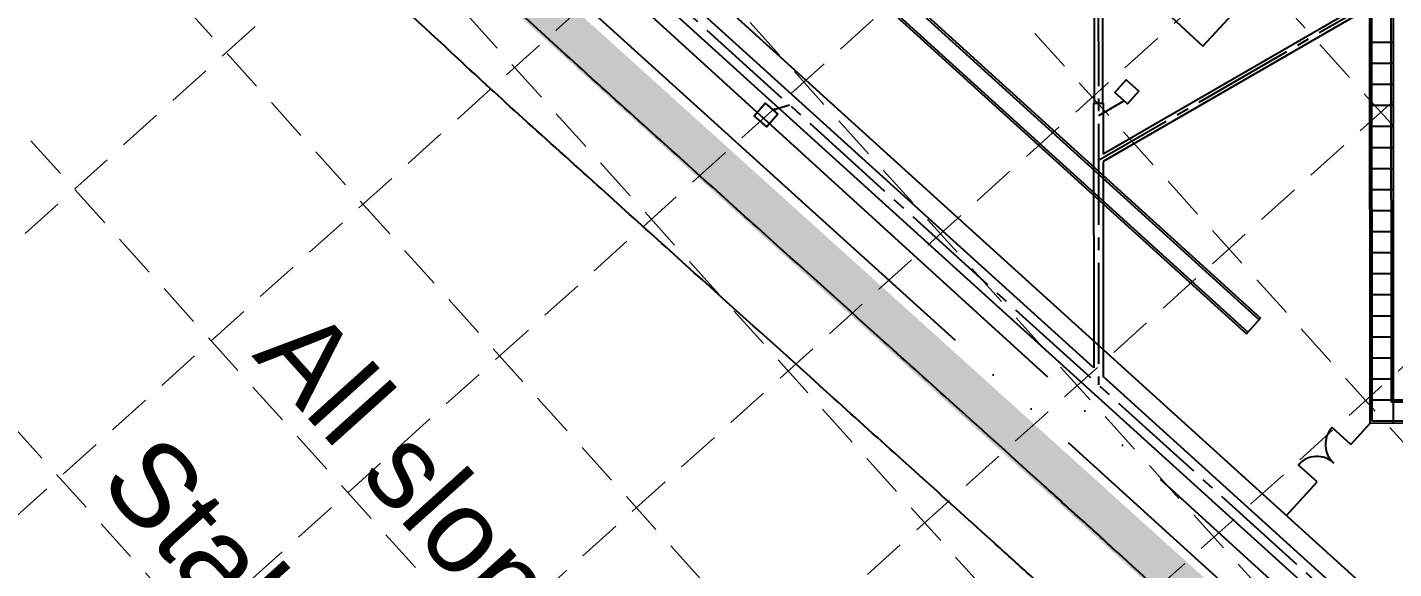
# Model space of a CAD drawing. Header units: inches. Extents: x 5194 to 8721, y 2249 to 5862.
# Drawn here: x 6668.5 to 6993, y 3258 to 3386.6 of the extents above; entities that cross this region are included whole.
import ezdxf

# ---------------------------------------------------------------- set-up
doc = ezdxf.new("R2010")
doc.units = ezdxf.units.IN
doc.header["$LTSCALE"] = 60
doc.header["$MEASUREMENT"] = 0
for name, pattern in [('03139 BASE$0$PL2', [2.85, 2.25, -0.2, 0, -0.2, 0, -0.2]), ('03139 TOPO$0$PL2', [2.85, 2.25, -0.2, 0, -0.2, 0, -0.2]), ('DASHED2', [0.375, 0.25, -0.125]), ('HIDDEN', [0.375, 0.25, -0.125]), ('SCENT', [0.55, 0.4, -0.05, 0.05, -0.05])]:
    doc.linetypes.add(name, pattern=pattern)
for name, color, linetype in [('03139 BASE$0$AS-FENCE', 7, 'FENCELINE1'), ('03139 BASE$0$AS-FIELD', 7, 'Continuous'), ('03139 BASE$0$AS-FIELD-LINE', 7, 'Continuous'), ('03139 BASE$0$AS-TRACK-CURB', 7, 'Continuous'), ('03139 BASE$0$AS-WALK', 7, 'Continuous'), ('03139 BASE$0$AS-WALKJOINTS', 253, 'Continuous'), ('03139 BASE$0$NEW-ROW', 7, '03139 BASE$0$PL2'), ('03139 BASE$0$pinlet', 7, 'Continuous'), ('03139 TOPO$0$BNDRY65', 7, '03139 TOPO$0$PL2'), ('03139 TOPO$0$EP', 7, 'Continuous'), ('BASE', 7, 'Continuous'), ('grid', 254, 'HIDDEN'), ('LIMITS OF DISTURBANCE', 1, 'Continuous'), ('Pstm', 7, 'Continuous'), ('pstmcl', 8, 'SCENT')]:
    doc.layers.add(name, color=color, linetype=linetype)
doc.styles.add("L200'", font='ARIAL.TTF', dxfattribs={"height": 0.001969})
doc.linetypes.add('FENCELINE1', pattern='A,0.25,-0.1,[133,ltypeshp.shx,S=0.1,R=0,X=-0.1,Y=0],-0.1,1', length=1.45)

# ---------------------------------------------------------------- blocks, each defined once
blk = doc.blocks.new('03139 BASE$0$football')
at = {"layer": '03139 BASE$0$AS-FENCE', "ltscale": 0.25}
for p, q in [((1415.4, -3492.3), (162.1, -2362.5)), ((1727.5, -3146.2), (1415.4, -3492.3))]:
    blk.add_line(p, q, dxfattribs=at)
at = {"layer": '03139 BASE$0$AS-TRACK-CURB'}
for p, q in [((529.7, -2621.2), (1411.5, -3416)), ((533.8, -2616.7), (1411.1, -3407.6)), ((1642.7, -3150.6), (1411.1, -3407.6)), ((1651.2, -3150.1), (1411.5, -3416))]:
    blk.add_line(p, q, dxfattribs=at)
at = {"layer": '03139 BASE$0$AS-WALK'}
for p, q in [((1415.9, -3500.8), (-3361, 805.3)), ((1735.9, -3145.7), (1415.9, -3500.8))]:
    blk.add_line(p, q, dxfattribs=at)
at = {"layer": '03139 BASE$0$AS-WALKJOINTS'}
for p, q in [((653.4, -2724.6), (609.2, -2773.6)), ((698, -2764.8), (653.8, -2813.8)), ((742.6, -2805), (698.4, -2854)), ((787.1, -2845.1), (742.9, -2894.2)), ((831.7, -2885.3), (787.5, -2934.3)), ((832.2, -2884.8), (788, -2933.8)), ((876.3, -2925.5), (832.1, -2974.5)), ((920.8, -2965.7), (876.6, -3014.7)), ((965.4, -3005.8), (921.2, -3054.9)), ((1010, -3046), (965.8, -3095)), ((1054.5, -3086.2), (1010.3, -3135.2)), ((1099.1, -3126.4), (1054.9, -3175.4)), ((1143.7, -3166.5), (1099.5, -3215.6)), ((1188.2, -3206.7), (1144, -3255.7)), ((1232.8, -3246.9), (1188.6, -3295.9)), ((1277.4, -3287), (1233.2, -3336.1)), ((1321.9, -3327.2), (1277.7, -3376.2)), ((1366.5, -3367.4), (1322.3, -3416.4)), ((1411.1, -3407.6), (1366.9, -3456.6)), ((1411.1, -3407.6), (1460.1, -3451.8))]:
    blk.add_line(p, q, dxfattribs=at)

msp = doc.modelspace()

# ---------------------------------------------------------------- linework, layer by layer
at = {"layer": '03139 BASE$0$AS-FENCE', "ltscale": 0.25}
for p, q in [((6707.42, 3506.34), (7289.64, 2978.85)), ((6982.86, 3287.49), (6987.42, 3292.52)), ((6967.58, 3270.63), (6974.81, 3278.6))]:
    msp.add_line(p, q, dxfattribs=at)
at = {"layer": '03139 BASE$0$AS-FENCE'}
for p, q in [((6982.86, 3287.49), (6978.42, 3291.52)), ((6974.81, 3278.6), (6970.36, 3282.63))]:
    msp.add_line(p, q, dxfattribs=at)
for centre, start, end in [((6982.7, 3287.48), 136.7026, 228.9465), ((6974.8, 3278.76), 46.6972, 138.9411)]:
    msp.add_arc(centre, 5.89, start, end, dxfattribs=at)
at = {"layer": '03139 BASE$0$AS-FIELD'}
for p, q in [((6919.85, 3408.04), (6947.68, 3382.17)), ((6947.68, 3382.17), (6959.93, 3395.35))]:
    msp.add_line(p, q, dxfattribs=at)
at = {"layer": '03139 BASE$0$AS-FIELD-LINE'}
for p, q in [((6865.12, 3404.86), (6961.39, 3317.49)), ((6862.1, 3401.53), (6958.36, 3314.16)), ((6864.79, 3404.49), (6961.05, 3317.12)), ((6861.76, 3401.16), (6958.03, 3313.79)), ((6958.03, 3313.79), (6961.39, 3317.49))]:
    msp.add_line(p, q, dxfattribs=at)
at = {"layer": '03139 BASE$0$NEW-ROW'}
msp.add_line((6684.41, 3509.77), (7399.76, 2858.28), dxfattribs=at)
at = {"layer": '03139 BASE$0$pinlet', "color": 5}
for points in [[(6932.47, 3371.47), (6929.82, 3368.47), (6926.82, 3371.12), (6929.47, 3374.12)], [(6846.75, 3365.95), (6844.1, 3362.94), (6841.1, 3365.59), (6843.74, 3368.59)]]:
    msp.add_lwpolyline(points, close=True, dxfattribs=at)
at = {"layer": '03139 TOPO$0$BNDRY65'}
msp.add_line((7396.43, 2852.41), (6655.56, 3523.64), dxfattribs=at)
at = {"layer": '03139 TOPO$0$EP'}
for points in [[(5687.67, 4400.98, 0.000003), (5652.93, 4443.58, 0.000043)], [(7204.27, 3007.81, 0.000243), (7181.73, 3028.42, 0.000296), (7150.52, 3056.92, -0.00041), (7128, 3077.47, -0.004199), (7103.53, 3100.24, 0.003877), (7077.04, 3124.92, 0.000923), (7043.5, 3155.57, -0.00088), (7008.33, 3187.69, -0.000069), (6985.98, 3208.19, 0.000089), (6968.68, 3224.05, 0.000232), (6927.29, 3261.96, 0.00109), (6918.45, 3270.01, 0.00059), (6910.01, 3277.64, 0.000232), (6888.55, 3297, 0.000043), (6872, 3311.91, -0.000028), (6846.61, 3334.77, -0.000123), (6815.92, 3362.44, -0.000213), (6798.25, 3378.39, -0.003652), (6782.99, 3392.37, 0.0022), (6757.74, 3415.65, 0.000865), (6756.75, 3416.56, 0.000015), (6697.47, 3470.35, 0.001749), (6682.12, 3484.18, 0.000792), (6648.06, 3514.56)], [(7192.11, 2994.53, 0.000243), (7169.58, 3015.14, 0.000296), (7138.39, 3043.61, -0.00041), (7115.85, 3064.19, -0.004199), (7091.16, 3087.17, 0.003877), (7064.87, 3111.65, 0.000923), (7031.38, 3142.25, -0.00088), (6996.16, 3174.43, -0.000069), (6973.81, 3194.92, 0.000089), (6956.52, 3210.78, 0.000232), (6915.14, 3248.68, 0.00109), (6906.36, 3256.67, 0.00059), (6897.95, 3264.28, 0.000232), (6876.5, 3283.62, 0.000043), (6859.95, 3298.53, -0.000028), (6834.57, 3321.4, -0.000123), (6803.86, 3349.07, -0.000213), (6786.18, 3365.03, -0.003652), (6770.73, 3379.19, 0.0022), (6745.6, 3402.37, 0.000865), (6744.65, 3403.23, 0.000015), (6685.37, 3457.02, 0.001749), (6670.12, 3470.77, 0.000792), (6636.1, 3501.11, 0.000792)]]:
    msp.add_lwpolyline(points, format="xyb", dxfattribs=at)
at = {"layer": 'grid', "color": 252, "linetype": 'HIDDEN', "lineweight": 0, "ltscale": 0.7}
for p, q in [((5626.31, 4880.52), (7639.3, 2645.46)), ((5590.26, 4848.05), (7603.25, 2612.99)), ((5554.21, 4815.58), (7567.2, 2580.52)), ((5518.73, 4782.17), (7531.72, 2547.1)), ((5482.68, 4749.7), (7495.67, 2514.64)), ((5446.63, 4717.23), (7459.62, 2482.17)), ((5410.59, 4684.76), (7423.57, 2449.7)), ((7869.46, 4419.73), (6607.57, 3283.23)), ((7901.93, 4383.68), (6640.04, 3247.18)), ((7934.4, 4347.64), (6672.51, 3211.13)), ((7966.87, 4311.59), (6704.98, 3175.08)), ((7999.33, 4275.54), (6737.45, 3139.03)), ((8031.8, 4239.49), (6769.91, 3102.98))]:
    msp.add_line(p, q, dxfattribs=at)
at = {"layer": 'LIMITS OF DISTURBANCE', "linetype": 'DASHED2', "ltscale": 3, "const_width": 10}
msp.add_lwpolyline([(7505.68, 4717.09), (8058.75, 4090.97), (7756.43, 3819.92), (8025.65, 3521.38), (7769.19, 3372.63), (7805.09, 3052.3), (7689, 2984.44), (7563.37, 3133.81), (7398.86, 2841.9), (7303.85, 2927.6), (7279.28, 2933.88), (7266.47, 2961.51), (6650.27, 3517.99), (6376.58, 3695.68), (6145.64, 3844.41), (6034.75, 3953.51), (5925.75, 4098.42), (5695.43, 4406.84), (5633.91, 4484.32), (5666.64, 4511.04), (5687.4, 4483.91), (5709.83, 4451.88), (5865.78, 4538.26), (5790.02, 4632.34)], dxfattribs=at)
at = {"layer": 'Pstm', "color": 5}
for p, q in [((7041.86, 3190.85), (6697.99, 3502.4)), ((6921.81, 3501.73), (6921.88, 3368.57)), ((6923.81, 3501.73), (6923.88, 3368.57)), ((6921.79, 3305.71), (6720.58, 3488.01)), ((7024.69, 3414.68), (6924.01, 3356.48)), ((7024.69, 3412.94), (6924.01, 3354.75)), ((6929.03, 3369.17), (6922.88, 3365.62)), ((6849.52, 3368.15), (6845.66, 3366.91)), ((6921.75, 3368.57), (6924, 3368.57)), ((6921.75, 3368.57), (6921.79, 3305.71)), ((6924, 3368.57), (6924.01, 3356.48)), ((6924.01, 3354.75), (6924.04, 3303.67)), ((7044.88, 3194.19), (6924.04, 3303.67))]:
    msp.add_line(p, q, dxfattribs=at)
at = {"layer": 'pstmcl', "color": 5}
for p, q in [((6922.76, 3594.67), (6922.91, 3301.65)), ((7043.37, 3192.52), (6699.5, 3504.07)), ((7024.69, 3413.81), (6922.89, 3354.96))]:
    msp.add_line(p, q, dxfattribs=at)

# ---------------------------------------------------------------- block references
at = {"xscale": 0.08333333333333333, "yscale": 0.08333333333333333, "zscale": 0.08333333333333333, "rotation": 312.0635973777777}
msp.add_blockref('03139 BASE$0$football', (7124.95, 3575.56), dxfattribs=at)

# ---------------------------------------------------------------- texts
at = {"layer": 'BASE', "color": 7, "style": "L200'"}
for s, p in [('All slopes are 3:1 or flatter.', (6721.63, 3308.57)), ('Stabilization practices are expected to be used at all disturbed areas.', (6685.09, 3278.16))]:
    msp.add_text(s, height=19.675, rotation=312.0075, dxfattribs=at).set_placement(p)

doc.saveas('drawing.dxf')
